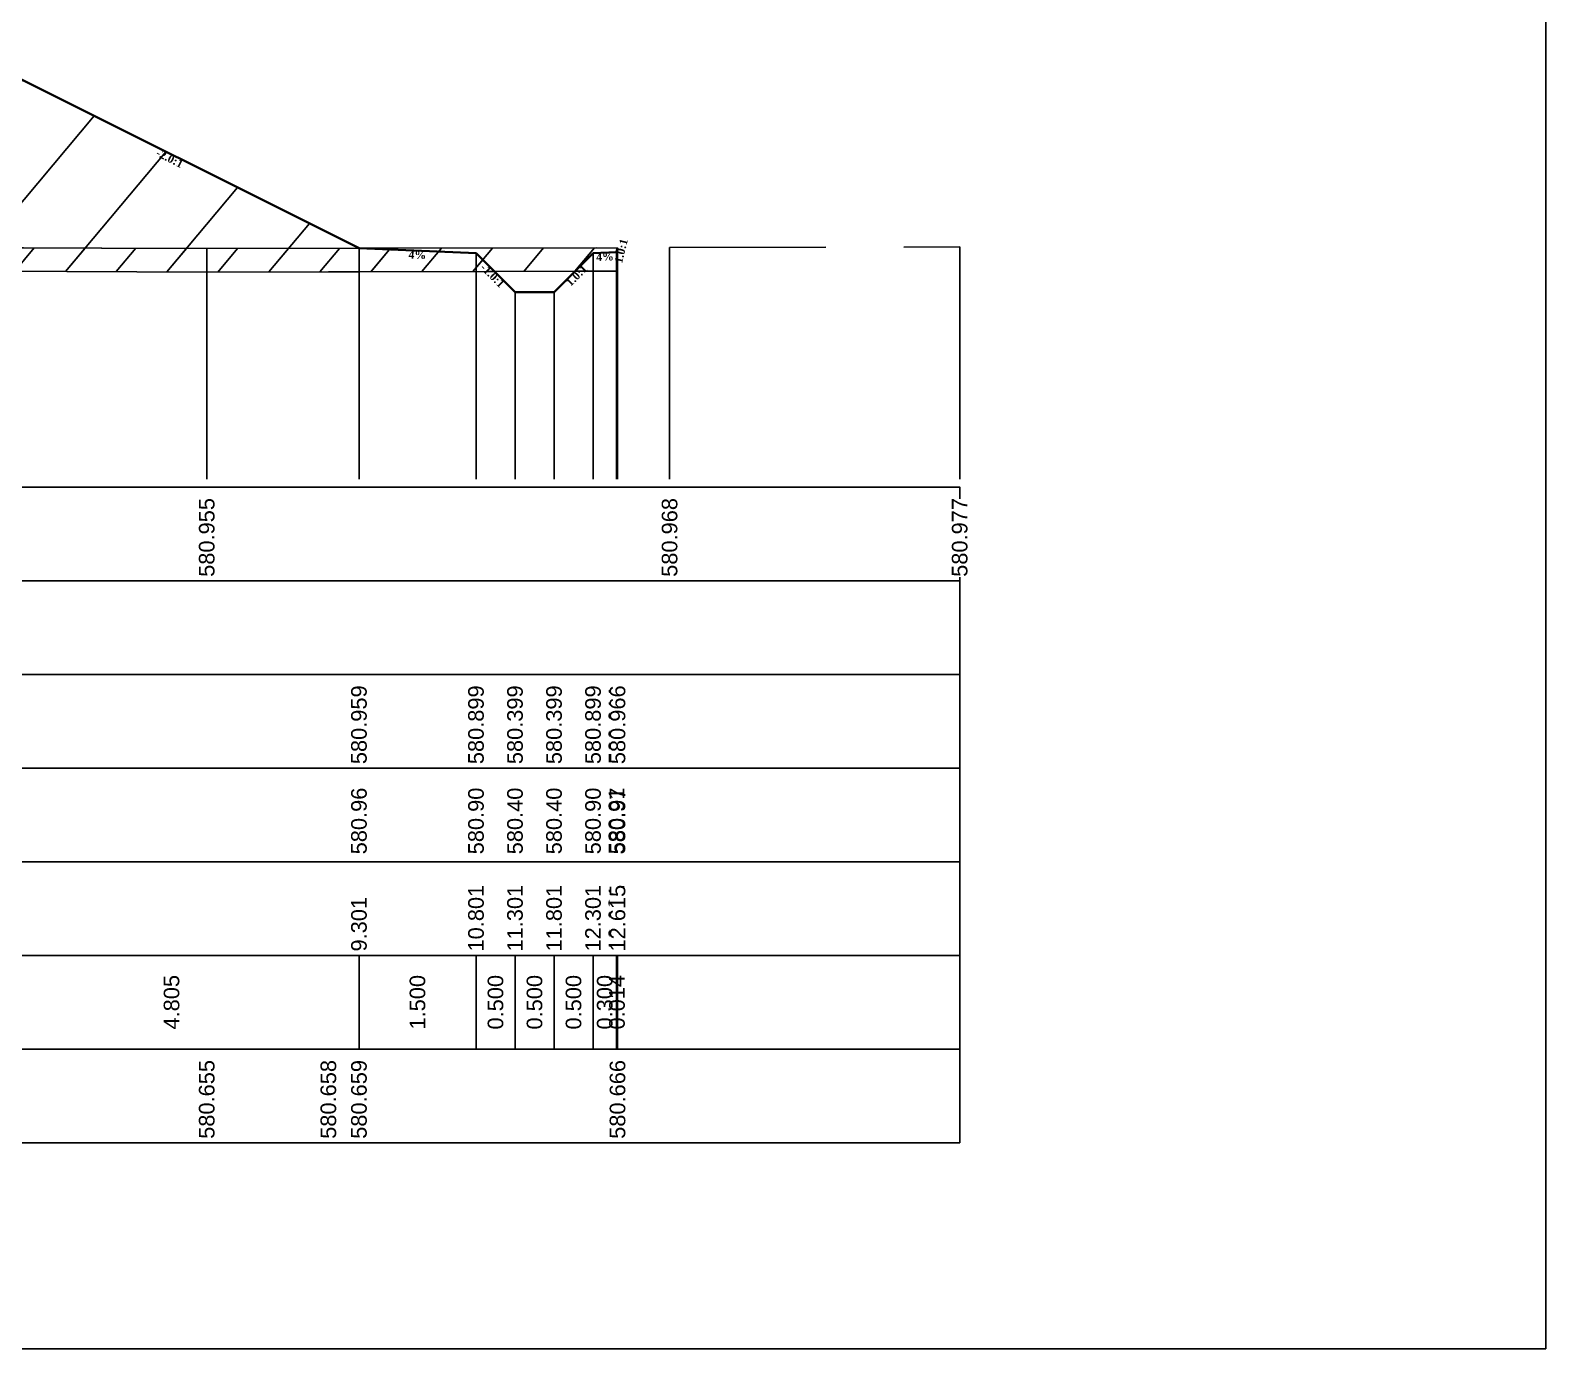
# Model space of a CAD drawing. Header units: millimetres. Extents: x 2762 to 3076, y 916 to 3305.
# Drawn here: x 3056.12 to 3075.54, y 2227.65 to 2244.54 of the extents above; entities that cross this region are included whole.
import ezdxf

# ---------------------------------------------------------------- set-up
doc = ezdxf.new("R2010")
doc.units = ezdxf.units.MM
doc.header["$LTSCALE"] = 2
doc.linetypes.add('CACHE', pattern=[9.525, 6.35, -3.175])
doc.linetypes.add('DASHED', pattern=[0.75, 0.5, -0.25])
doc.layers.add('C-ROAD-CORR', color=5, linetype='Continuous')
doc.layers.add('C-ROAD-SCTN', color=7, linetype='Continuous')
doc.styles.add('C3D_Etiquette', font='romans.shx')
doc.styles.add('C3D_Profil_Travers', font='romans.shx')

msp = doc.modelspace()

# ---------------------------------------------------------------- hatches: boundary and pattern name
at = {"linetype": 'Continuous', "lineweight": -3}
h = msp.add_hatch(dxfattribs=at)
h.set_pattern_fill('_U', color=3, angle=50, style=0, pattern_type=0)
h.set_pattern_definition([(50, (3063.0972, 2241.449), (-0.766044, 0.642788), [])])
h.paths.add_polyline_path([(3063.097, 2241.449), (3063.331, 2241.683), (3063.631, 2241.695), (3063.645, 2241.75), (3063.645, 2241.45)])
h.paths.add_polyline_path([(3039.138, 2241.495), (3039.377, 2241.733), (3040.877, 2241.793), (3045.133, 2243.921), (3053.13, 2244.241), (3055.526, 2244.145), (3060.331, 2241.743), (3061.831, 2241.683), (3062.067, 2241.447), (3058.38, 2241.439), (3050.204, 2241.475), (3044.102, 2241.49)])
h.paths.add_polyline_path([(3037.564, 2241.496), (3037.564, 2241.796), (3037.577, 2241.745), (3037.877, 2241.733), (3038.114, 2241.496)])
h = msp.add_hatch(dxfattribs=at)
h.set_pattern_fill('_U', color=150, scale=0.5, angle=50, style=0, pattern_type=0)
h.set_pattern_definition([(50, (3063.0972, 2241.449), (-0.383022, 0.321394), [])])
h.paths.add_polyline_path([(3063.097, 2241.449), (3063.331, 2241.683), (3063.631, 2241.695), (3063.645, 2241.75), (3063.645, 2241.45)])
h.paths.add_polyline_path([(3060.331, 2241.743), (3063.645, 2241.75), (3063.631, 2241.695), (3063.331, 2241.683), (3063.097, 2241.449), (3062.067, 2241.447), (3061.831, 2241.683)])
h.paths.add_polyline_path([(3039.138, 2241.495), (3039.377, 2241.733), (3040.877, 2241.793), (3044.102, 2241.79), (3050.204, 2241.775), (3058.38, 2241.739), (3060.331, 2241.743), (3061.831, 2241.683), (3062.067, 2241.447), (3058.38, 2241.439), (3050.204, 2241.475), (3044.102, 2241.49)])
h.paths.add_polyline_path([(3037.564, 2241.796), (3040.877, 2241.793), (3039.377, 2241.733), (3039.138, 2241.495), (3038.114, 2241.496), (3037.877, 2241.733), (3037.577, 2241.745)])
h.paths.add_polyline_path([(3037.564, 2241.496), (3037.564, 2241.796), (3037.577, 2241.745), (3037.877, 2241.733), (3038.114, 2241.496)])
h = msp.add_hatch(dxfattribs=at)
h.set_pattern_fill('_U', color=1, angle=50, style=0, pattern_type=0)
h.set_pattern_definition([(50, (3062.0673, 2241.4468), (-0.766044, 0.642788), [])])
h.paths.add_polyline_path([(3062.067, 2241.447), (3063.097, 2241.449), (3062.831, 2241.183), (3062.331, 2241.183)])
h.paths.add_polyline_path([(3038.114, 2241.496), (3039.138, 2241.495), (3038.877, 2241.233), (3038.377, 2241.233)])

# ---------------------------------------------------------------- linework, layer by layer
at = {"color": 253, "linetype": 'Continuous', "lineweight": -3}
for p, q in [((3055.526, 2244.145), (3060.331, 2241.743)), ((3050.204, 2241.775), (3058.38, 2241.739)), ((3058.38, 2241.739), (3060.331, 2241.743)), ((3060.331, 2241.743), (3063.645, 2241.75)), ((3061.831, 2241.683), (3060.331, 2241.743)), ((3060.331, 2241.743), (3061.831, 2241.683)), ((3060.331, 2241.743), (3061.831, 2241.683)), ((3063.631, 2241.695), (3063.645, 2241.75)), ((3063.645, 2241.75), (3063.631, 2241.695)), ((3063.631, 2241.695), (3063.645, 2241.75)), ((3063.645, 2241.75), (3063.645, 2241.45)), ((3063.645, 2241.75), (3063.645, 2241.45)), ((3062.067, 2241.447), (3061.831, 2241.683)), ((3061.831, 2241.683), (3062.067, 2241.447)), ((3061.831, 2241.683), (3062.067, 2241.447)), ((3063.097, 2241.449), (3063.331, 2241.683)), ((3063.331, 2241.683), (3063.097, 2241.449)), ((3063.097, 2241.449), (3063.331, 2241.683)), ((3063.331, 2241.683), (3063.631, 2241.695)), ((3063.631, 2241.695), (3063.331, 2241.683)), ((3063.331, 2241.683), (3063.631, 2241.695)), ((3058.38, 2241.439), (3050.204, 2241.475)), ((3058.38, 2241.439), (3050.204, 2241.475)), ((3062.067, 2241.447), (3058.38, 2241.439)), ((3062.067, 2241.447), (3058.38, 2241.439)), ((3063.097, 2241.449), (3062.067, 2241.447)), ((3062.067, 2241.447), (3063.097, 2241.449)), ((3062.331, 2241.183), (3062.067, 2241.447)), ((3063.097, 2241.449), (3062.831, 2241.183)), ((3063.645, 2241.45), (3063.097, 2241.449)), ((3063.645, 2241.45), (3063.097, 2241.449)), ((3062.831, 2241.183), (3062.331, 2241.183))]:
    msp.add_line(p, q, dxfattribs=at)
at = {"color": 105, "linetype": 'DASHED', "lineweight": -3, "ltscale": 2}
for p, q in [((3051.03, 2241.771), (3058.38, 2241.739)), ((3058.38, 2241.739), (3064.312, 2241.752)), ((3064.312, 2241.752), (3068.03, 2241.761))]:
    msp.add_line(p, q, dxfattribs=at)
at = {"color": 98, "linetype": 'CACHE', "lineweight": -3}
for p, q in [((3058.38, 2241.739), (3058.38, 2238.784)), ((3064.312, 2241.752), (3064.312, 2238.784)), ((3068.03, 2241.761), (3068.03, 2238.784))]:
    msp.add_line(p, q, dxfattribs=at)
at = {"color": 8, "linetype": 'CACHE', "lineweight": -3}
for p, q in [((3060.331, 2238.784), (3060.331, 2241.743)), ((3063.645, 2238.784), (3063.645, 2241.75)), ((3061.831, 2238.784), (3061.831, 2241.683)), ((3063.331, 2238.784), (3063.331, 2241.683)), ((3063.631, 2238.784), (3063.631, 2241.695)), ((3062.331, 2238.784), (3062.331, 2241.183)), ((3062.831, 2238.784), (3062.831, 2241.183))]:
    msp.add_line(p, q, dxfattribs=at)
at = {"color": 6, "linetype": 'Continuous', "lineweight": -3}
for p, q in [((3051.03, 2241.471), (3058.38, 2241.439)), ((3058.38, 2241.439), (3059.939, 2241.442)), ((3059.939, 2241.442), (3060.331, 2241.443)), ((3060.331, 2241.443), (3063.645, 2241.45))]:
    msp.add_line(p, q, dxfattribs=at)
at = {"color": 7, "linetype": 'Continuous', "lineweight": -3}
for p, q in [((3034.029, 2238.684), (3068.031, 2238.684)), ((3060.331, 2231.484), (3060.331, 2232.684)), ((3060.331, 2231.484), (3060.331, 2232.684)), ((3061.831, 2231.484), (3061.831, 2232.684)), ((3061.831, 2231.484), (3061.831, 2232.684)), ((3062.331, 2231.484), (3062.331, 2232.684)), ((3062.331, 2231.484), (3062.331, 2232.684)), ((3062.831, 2231.484), (3062.831, 2232.684)), ((3062.831, 2231.484), (3062.831, 2232.684)), ((3063.331, 2231.484), (3063.331, 2232.684)), ((3063.331, 2231.484), (3063.331, 2232.684)), ((3063.631, 2231.484), (3063.631, 2232.684)), ((3063.631, 2231.484), (3063.631, 2232.684)), ((3063.645, 2231.484), (3063.645, 2232.684))]:
    msp.add_line(p, q, dxfattribs=at)
for points in [[(3034.029, 2237.484), (3068.031, 2237.484), (3068.031, 2238.684), (3034.029, 2238.684)], [(3034.029, 2236.284), (3068.031, 2236.284), (3068.031, 2237.484), (3034.029, 2237.484)], [(3034.029, 2235.084), (3068.031, 2235.084), (3068.031, 2236.284), (3034.029, 2236.284)], [(3034.029, 2233.884), (3068.031, 2233.884), (3068.031, 2235.084), (3034.029, 2235.084)], [(3034.029, 2232.684), (3068.031, 2232.684), (3068.031, 2233.884), (3034.029, 2233.884)], [(3034.029, 2231.484), (3068.031, 2231.484), (3068.031, 2232.684), (3034.029, 2232.684)], [(3034.029, 2230.284), (3068.031, 2230.284), (3068.031, 2231.484), (3034.029, 2231.484)]]:
    msp.add_3dface(points, dxfattribs=at)
at = {"layer": 'C-ROAD-CORR', "color": 1, "linetype": 'Continuous', "lineweight": 40}
for p, q in [((3055.526, 2244.145), (3060.331, 2241.743)), ((3060.331, 2241.743), (3061.831, 2241.683)), ((3063.631, 2241.695), (3063.645, 2241.75)), ((3061.831, 2241.683), (3062.331, 2241.183)), ((3062.831, 2241.183), (3063.331, 2241.683)), ((3063.331, 2241.683), (3063.631, 2241.695)), ((3062.331, 2241.183), (3062.831, 2241.183))]:
    msp.add_line(p, q, dxfattribs=at)
at = {"layer": 'C-ROAD-CORR', "color": 1, "linetype": 'Continuous', "lineweight": -3}
for p, q in [((3061.831, 2241.683), (3062.331, 2241.183)), ((3062.831, 2241.183), (3063.331, 2241.683))]:
    msp.add_line(p, q, dxfattribs=at)
at = {"layer": 'C-ROAD-SCTN', "color": 154, "linetype": 'Continuous', "lineweight": -3}
for p, q in [((3055.526, 2244.145), (3060.331, 2241.743)), ((3060.331, 2241.743), (3061.831, 2241.683)), ((3063.631, 2241.695), (3063.645, 2241.75)), ((3061.831, 2241.683), (3062.331, 2241.183)), ((3062.831, 2241.183), (3063.331, 2241.683)), ((3063.331, 2241.683), (3063.631, 2241.695)), ((3062.331, 2241.183), (3062.831, 2241.183))]:
    msp.add_line(p, q, dxfattribs=at)
at = {"layer": 'C-ROAD-SCTN', "color": 1, "linetype": 'Continuous', "lineweight": -3}
for p, q in [((3055.526, 2244.145), (3060.331, 2241.743)), ((3060.331, 2241.743), (3061.831, 2241.683)), ((3063.631, 2241.695), (3063.645, 2241.75)), ((3061.831, 2241.683), (3062.331, 2241.183)), ((3062.831, 2241.183), (3063.331, 2241.683)), ((3063.331, 2241.683), (3063.631, 2241.695)), ((3062.331, 2241.183), (3062.831, 2241.183))]:
    msp.add_line(p, q, dxfattribs=at)

# ---------------------------------------------------------------- texts
at = {"color": 7, "linetype": 'Continuous', "lineweight": -3, "char_height": 0.1, "attachment_point": 2, "style": 'C3D_Etiquette'}
for s, insert, width, rotation in [('{\\fTimes New Roman|b1|i0|c0|p18;-2.0:1}', (3057.927, 2242.941), 0.34598, 333.4349), ('{\\fTimes New Roman|b1|i0|c0|p18;4%}', (3061.081, 2241.709), 0.42071, 357.7094), ('{\\fTimes New Roman|b1|i0|c0|p18;1.0:1}', (3063.642, 2241.722), 0.29446, 75.9638), ('{\\fTimes New Roman|b1|i0|c0|p18;-1.0:1}', (3062.078, 2241.43), 0.34598, 315), ('{\\fTimes New Roman|b1|i0|c0|p18;1.0:1}', (3063.084, 2241.43), 0.29001, 45), ('{\\fTimes New Roman|b1|i0|c0|p18;4%}', (3063.481, 2241.685), 0.37094, 2.2906)]:
    msp.add_mtext(s, dxfattribs=dict(at, insert=insert, width=width, rotation=rotation))
at = {"color": 7, "linetype": 'Continuous', "lineweight": -3, "char_height": 0.2, "rotation": 90, "style": 'C3D_Profil_Travers'}
for s, insert, attachment_point in [('{\\fArial|b0|i0|c0|p34;580.96}', (3060.331, 2233.979), 4), ('{\\fArial|b0|i0|c0|p34;580.90}', (3061.831, 2233.979), 4), ('{\\fArial|b0|i0|c0|p34;580.40}', (3062.331, 2233.979), 4), ('{\\fArial|b0|i0|c0|p34;580.40}', (3062.831, 2233.979), 4), ('{\\fArial|b0|i0|c0|p34;580.90}', (3063.331, 2233.979), 4), ('{\\fArial|b0|i0|c0|p34;580.91}', (3063.631, 2233.979), 4), ('{\\fArial|b0|i0|c0|p34;580.97}', (3063.645, 2233.979), 4), ('{\\fArial|b0|i0|c0|p34;4.805}', (3057.929, 2232.084), 5), ('{\\fArial|b0|i0|c0|p34;1.500}', (3061.081, 2232.084), 5), ('{\\fArial|b0|i0|c0|p34;0.500}', (3062.081, 2232.084), 5), ('{\\fArial|b0|i0|c0|p34;0.500}', (3062.581, 2232.084), 5), ('{\\fArial|b0|i0|c0|p34;0.500}', (3063.081, 2232.084), 5), ('{\\fArial|b0|i0|c0|p34;0.300}', (3063.481, 2232.084), 5), ('{\\fArial|b0|i0|c0|p34;0.014}', (3063.638, 2232.084), 5)]:
    msp.add_mtext(s, dxfattribs=dict(at, insert=insert, attachment_point=attachment_point))

# ---------------------------------------------------------------- next in the draw order: texts
at = {"color": 7, "linetype": 'Continuous', "lineweight": -3, "char_height": 0.2, "attachment_point": 4, "rotation": 90, "style": 'C3D_Profil_Travers', "bg_fill": 3, "box_fill_scale": 1.000375, "bg_fill_color": 256, "bg_fill_true_color": 13158600, "bg_fill_transparency": 0}
for s, insert, width in [('{\\fArial|b0|i0|c0|p34;580.955}', (3058.38, 2237.534), 0.99705), ('{\\fArial|b0|i0|c0|p34;580.968}', (3064.312, 2237.534), 0.99595), ('{\\fArial|b0|i0|c0|p34;580.977}', (3068.03, 2237.534), 0.99553), ('{\\fArial|b0|i0|c0|p34;580.959}', (3060.331, 2235.134), 0.99595), ('{\\fArial|b0|i0|c0|p34;580.899}', (3061.831, 2235.134), 0.99595), ('{\\fArial|b0|i0|c0|p34;580.399}', (3062.331, 2235.134), 0.99595), ('{\\fArial|b0|i0|c0|p34;580.399}', (3062.831, 2235.134), 0.99595), ('{\\fArial|b0|i0|c0|p34;580.899}', (3063.331, 2235.134), 0.99595), ('{\\fArial|b0|i0|c0|p34;\\C256;10.801}', (3061.831, 2232.734), 0.78058), ('{\\fArial|b0|i0|c0|p34;\\C256;11.301}', (3062.331, 2232.734), 0.78058), ('{\\fArial|b0|i0|c0|p34;\\C256;11.801}', (3062.831, 2232.734), 0.78058), ('{\\fArial|b0|i0|c0|p34;\\C256;12.301}', (3063.331, 2232.734), 0.78058), ('{\\fArial|b0|i0|c0|p34;\\C256;9.301}', (3060.331, 2232.734), 0.64265), ('{\\fArial|b0|i0|c0|p34;580.655}', (3058.38, 2230.334), 0.99705), ('{\\fArial|b0|i0|c0|p34;580.658}', (3059.939, 2230.334), 0.99595), ('{\\fArial|b0|i0|c0|p34;580.659}', (3060.331, 2230.334), 0.99595), ('{\\fArial|b0|i0|c0|p34;580.666}', (3063.645, 2230.334), 0.99539)]:
    msp.add_mtext(s, dxfattribs=dict(at, insert=insert, width=width))

# ---------------------------------------------------------------- next in the draw order: texts
for s, insert, width in [('{\\fArial|b0|i0|c0|p34;580.911}', (3063.631, 2235.134), 0.95654), ('{\\fArial|b0|i0|c0|p34;\\C256;12.601}', (3063.631, 2232.734), 0.78058)]:
    msp.add_mtext(s, dxfattribs=dict(at, insert=insert, width=width))

# ---------------------------------------------------------------- next in the draw order: texts
for s, insert, width in [('{\\fArial|b0|i0|c0|p34;580.966}', (3063.645, 2235.134), 0.99539), ('{\\fArial|b0|i0|c0|p34;\\C256;12.615}', (3063.645, 2232.734), 0.82109)]:
    msp.add_mtext(s, dxfattribs=dict(at, insert=insert, width=width))

# ---------------------------------------------------------------- next in the draw order: linework, layer by layer
msp.add_lwpolyline([(3026.54, 2257.145), (3075.54, 2257.145), (3075.54, 2227.645), (3026.54, 2227.645)], close=True)

doc.saveas('drawing.dxf')
